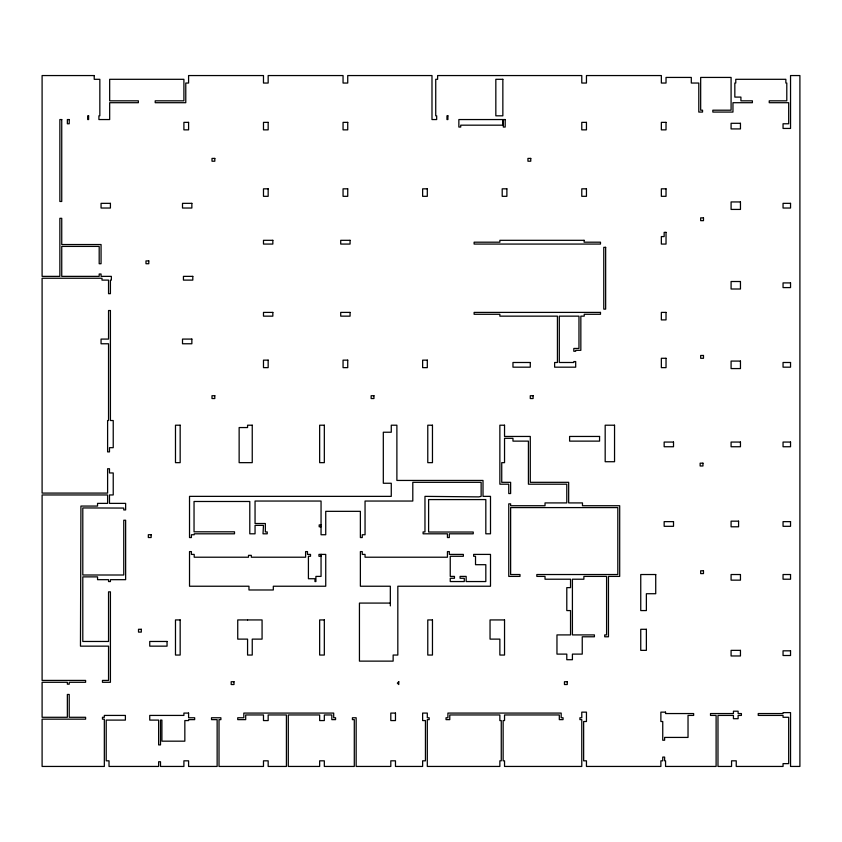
<?xml version="1.0" encoding="UTF-8"?>
<svg xmlns="http://www.w3.org/2000/svg" width="842" height="842" viewBox="0 0 842 842"><rect width="100%" height="100%" fill="white"/><g stroke="black" fill="none" stroke-linecap="round" stroke-linejoin="round"><path stroke-width="1.26" d="M321.055 524.913L319.181 524.913L319.181 526.787L321.055 526.787M390.267 603.082L359.439 603.082L359.439 661.128L393.14 661.128L393.14 655.044L397.824 655.044L397.824 586.232L490.497 586.232L490.497 554.404L473.646 554.404L473.646 556.278L475.519 556.278L475.519 564.698L485.823 564.698L485.823 581.548L466.163 581.548L466.163 576.402L460.079 576.402L460.079 578.275L464.289 578.275L464.289 581.548L450.249 581.548L450.249 578.275L454.459 578.275L454.459 576.402L450.249 576.402L450.249 556.278L463.353 556.278L463.353 554.404L449.312 554.404L449.312 551.594L447.439 551.594L447.439 557.215L365.049 557.215L365.049 554.404L362.249 554.404L362.249 551.594L360.376 551.594L360.376 586.232L390.33 586.232L390.33 605.893M189.524 501.043L189.524 537.554L191.397 537.554L191.397 534.744L194.207 534.744L194.207 533.807L234.508 533.807L234.508 531.807L194.039 531.807L194.039 501.485L249.79 501.485L249.79 533.807L255.052 533.807L255.052 525.376L263.483 525.376L263.009 533.807L267.23 533.807L267.23 531.933L265.356 531.933L265.356 523.514L255.052 523.514L255.052 501.043L321.055 501.043L321.055 534.744L325.738 534.744L325.738 511.336L360.376 511.336L360.376 537.554L362.249 537.554L362.249 534.744L365.049 534.744L365.049 501.043L412.801 501.043L412.801 482.319L481.14 482.319L481.14 496.359L478.793 496.885L424.968 496.359L424.968 531.933L423.094 531.933L423.094 533.807L447.439 533.807L447.439 537.554L449.312 537.554L449.312 533.807L473.236 533.807L473.236 532.028L428.61 532.028L428.61 499.58L485.823 499.58L485.823 533.807L490.497 533.807L490.497 496.359L483.013 496.359L483.013 480.445L396.887 480.445L396.887 425.21L391.267 425.21L391.267 432.23L383.31 432.23L383.31 483.255L391.267 483.255L391.267 496.359L189.524 496.359L189.524 501.043M321.055 554.404L321.055 556.278L318.95 556.278L318.95 554.404L325.738 554.404L325.738 586.232L273.313 586.232L273.313 589.979L248.969 589.979L248.969 586.232L189.524 586.232L189.524 551.594L191.397 551.594L191.397 554.404L194.207 554.404L194.207 557.215L248.506 557.215L248.506 555.341L251.316 555.341L251.316 557.215L305.604 557.215L305.604 551.594L307.477 551.594L307.477 554.404L310.519 554.404L310.519 556.278L308.414 556.278L308.414 578.738L314.971 578.738L314.971 581.548L315.908 581.548L315.908 576.402L321.055 576.402L321.055 554.404M398.761 681.725L397.35 683.125L398.761 684.525L398.761 681.725M94.22 75.559L42.1 75.559L42.1 276.365L59.866 276.365L59.866 218.32L61.74 218.32L61.74 244.538L101.061 244.538L101.061 263.725L99.188 263.725L99.188 246.411L61.74 246.411L61.74 276.365L99.188 276.365L99.188 274.018L101.061 274.018L101.061 276.365L111.355 276.365L111.355 280.112L110.418 280.112L110.418 293.679L108.544 293.679L108.544 280.112L101.998 280.112L101.998 278.239L42.1 278.239L42.1 493.086L107.608 493.086L107.608 468.741L109.481 468.741L109.481 472.951L113.228 472.951L113.228 494.959L109.481 494.959L109.481 503.379L125.637 503.379L125.637 509.936L123.763 509.936L123.763 508.063L82.8 507.937L82.8 575.002L123.763 575.002L123.763 520.23L125.637 520.23L125.637 579.675L110.418 579.675L110.418 581.548L108.544 581.548L108.544 579.675L97.546 579.675L97.546 576.875L82.8 576.875L82.8 641.467L108.544 641.467L108.544 591.852L110.418 591.852L110.418 682.294L102.461 682.294L102.461 680.42L108.544 680.42L108.544 646.151L80.464 646.151L80.927 506.063L97.546 506.063L97.546 503.379L107.608 503.379L107.608 494.959L42.1 494.959L42.1 680.42L85.61 680.42L85.61 682.294L69.223 682.294L69.223 684.167L67.36 684.167L67.36 682.294L42.1 682.294L42.1 717.289L67.36 717.289L67.36 694.461L69.223 694.461L69.223 717.289L85.61 717.289L85.61 719.163L42.1 719.163L42.1 766.441L104.334 766.441L104.334 719.163L102.461 719.163L102.461 717.289L104.334 717.289L104.334 715.426L125.395 715.426L125.395 720.099L106.208 720.099L106.208 760.821L109.018 760.821L109.018 766.441L158.633 766.441L158.633 761.757L160.506 761.757L160.506 766.441L183.903 766.441L183.903 760.821L188.587 760.821L188.587 766.441L217.141 766.441L217.141 719.636L211.521 719.636L211.521 717.763L220.888 717.763L220.888 719.636L219.015 719.636L219.015 766.441L263.483 766.441L263.483 760.821L268.166 760.821L268.166 766.441L286.417 766.441L286.417 714.953L268.166 714.953L268.166 720.573L263.483 720.573L263.483 714.953L245.696 714.953L245.696 719.636L237.739 719.636L237.739 717.763L243.822 717.763L243.822 713.079L333.695 713.079L333.695 717.763L335.569 717.763L335.569 719.636L331.822 719.636L331.822 714.953L324.328 714.953L324.328 720.573L319.655 720.573L319.655 714.953L288.29 714.953L288.29 766.441L319.655 766.441L319.655 760.821L324.328 760.821L324.328 766.441L354.293 766.441L354.293 719.636L352.419 719.636L352.419 717.763L356.155 717.763L356.155 766.441L390.804 766.441L390.804 760.821L395.477 760.821L395.477 766.441L422.631 766.441L422.631 760.821L425.442 760.821L425.442 720.573L422.631 720.573L422.631 713.079L427.304 713.079L427.304 717.763L429.178 717.763L429.178 719.636L427.304 719.636L427.304 766.441L499.864 766.441L499.864 760.821L501.264 760.821L501.264 720.573L499.864 720.573L499.864 714.953L449.775 714.953L449.775 719.636L446.028 719.636L446.028 717.763L447.902 717.763L447.902 713.079L561.182 713.079L561.182 717.763L563.056 717.763L563.056 719.636L559.309 719.636L559.309 714.953L504.537 714.953L504.537 720.573L503.137 720.573L503.137 760.821L504.537 760.821L504.537 766.441L581.78 766.441L581.78 719.636L579.906 719.636L579.906 717.763L581.78 717.763L581.78 712.143L586.453 712.143L586.453 721.51L583.643 721.51L583.643 760.821L586.453 760.821L586.453 766.441L660.875 766.441L660.875 760.821L662.749 760.821L662.749 757.084L664.622 757.084L664.622 760.821L665.559 760.821L665.559 766.441L716.11 766.441L716.11 715.426L710.501 715.426L710.501 713.553L733.435 713.553L733.435 711.206L738.118 711.206L738.118 713.553L741.392 713.553L741.392 715.426L738.118 715.426L738.118 718.7L733.435 718.7L733.435 715.426L717.984 715.426L717.984 766.441L731.561 766.441L731.561 760.821L736.245 760.821L736.245 766.441L783.049 766.441L783.049 763.631L788.67 763.631L788.67 717.289L783.049 717.289L783.049 715.426L758.242 715.426L758.242 713.553L783.049 713.553L783.049 712.616L790.543 712.616L790.543 766.441L799.9 766.441L799.9 75.559L790.543 75.559L790.543 128.447L783.049 128.447L783.049 123.774L788.68 123.774L788.68 102.703L769.241 102.703L769.241 100.829L786.796 100.829L786.796 83.042L785.86 83.042L785.86 79.306L735.771 79.306L735.771 83.042L734.834 83.042L734.834 97.093L740.918 97.093L740.918 100.829L752.39 100.829L752.39 102.703L732.961 102.703L732.961 112.07L712.837 112.07L712.837 110.197L731.088 110.197L731.088 77.432L700.67 77.432L700.67 110.197L702.544 110.197L702.544 112.07L698.797 112.07L698.797 83.042L691.303 83.042L691.303 77.432L666.033 77.432L666.033 83.042L661.349 83.042L661.349 75.559L586.453 75.559L586.453 83.042L581.78 83.042L581.78 75.559L437.608 75.559L437.608 79.306L435.735 79.306L435.735 115.817L436.672 115.817L436.672 119.553L431.988 119.553L431.988 75.559L347.735 75.559L347.735 83.042L343.052 83.042L343.052 75.559L268.166 75.559L268.166 83.042L263.483 83.042L263.483 75.559L188.587 75.559L188.587 83.042L185.777 83.042L185.777 102.703L155.212 102.703L155.212 100.829L183.903 100.829L183.903 79.306L109.671 79.306L109.671 100.829L138.362 100.829L138.362 102.703L109.671 102.703L109.671 119.553L98.914 119.553L98.914 115.817L99.84 115.817L99.84 79.306L94.22 79.306L94.22 75.559M502.853 79.306L495.833 79.306L495.833 115.817L502.853 115.817L502.853 79.306M88.61 115.817L87.673 115.817L87.673 119.553L88.61 119.553L88.61 115.817M447.902 115.817L446.965 115.817L446.965 119.553L447.902 119.553L447.902 115.817M61.74 119.553L59.866 119.553L59.866 201.47L61.74 201.47L61.74 119.553M69.223 119.553L67.36 119.553L67.36 123.774L69.223 123.774L69.223 119.553M502.853 119.553L458.858 119.553L458.858 127.047L460.732 127.047L460.732 125.174L502.853 125.174L502.853 119.553M505.2 119.553L503.327 119.553L503.327 127.047L505.2 127.047L505.2 119.553M188.587 122.364L183.903 122.364L183.903 129.857L188.587 129.857L188.587 122.364M268.166 122.364L263.483 122.364L263.483 129.857L268.166 129.857L268.166 122.364M347.735 122.364L343.052 122.364L343.052 129.857L347.735 129.857L347.735 122.364M586.453 122.364L581.78 122.364L581.78 129.857L586.453 129.857L586.453 122.364M666.033 122.364L661.349 122.364L661.349 129.857L666.033 129.857L666.033 122.364M740.455 123.3L731.088 123.3L731.088 128.921L740.455 128.921L740.455 123.3M214.815 158.412L212.005 158.412L212.005 161.211L214.815 161.211L214.815 158.412M530.755 158.412L527.945 158.412L527.945 161.211L530.755 161.211L530.755 158.412M268.166 188.829L263.483 188.829L263.483 196.323L268.166 196.323L268.166 188.829M347.735 188.829L343.052 188.829L343.052 196.323L347.735 196.323L347.735 188.829M427.304 188.829L422.631 188.829L422.631 196.323L427.304 196.323L427.304 188.829M506.884 188.829L502.2 188.829L502.2 196.323L506.884 196.323L506.884 188.829M586.453 188.829L581.78 188.829L581.78 196.323L586.453 196.323L586.453 188.829M666.033 188.829L661.349 188.829L661.349 196.323L666.033 196.323L666.033 188.829M740.455 201.943L731.088 201.943L731.088 209.426L740.455 209.426L740.455 201.943M110.418 203.343L101.061 203.343L101.061 208.027L110.418 208.027L110.418 203.343M191.86 203.343L182.504 203.343L182.504 208.027L191.86 208.027L191.86 203.343M790.543 203.343L783.049 203.343L783.049 208.027L790.543 208.027L790.543 203.343M703.48 217.857L700.67 217.857L700.67 220.657L703.48 220.657L703.48 217.857M666.033 232.36L664.159 232.36L664.159 236.581L661.349 236.581L661.349 244.064L666.033 244.064L666.033 232.36M272.84 240.317L263.483 240.317L263.483 244.064L272.84 244.064L272.84 240.317M350.072 240.317L340.715 240.317L340.715 244.064L350.072 244.064L350.072 240.317M584.116 240.317L499.864 240.317L499.864 242.191L474.12 242.191L474.12 244.064L600.493 244.064L600.493 242.191L584.116 242.191L584.116 240.317M605.651 247.338L603.777 247.338L603.777 309.13L605.651 309.13L605.651 247.338M148.792 260.915L145.982 260.915L145.982 263.725L148.792 263.725L148.792 260.915M192.797 276.365L183.44 276.365L183.44 280.112L192.797 280.112L192.797 276.365M740.455 281.512L731.088 281.512L731.088 289.006L740.455 289.006L740.455 281.512M790.543 282.912L783.049 282.912L783.049 287.596L790.543 287.596L790.543 282.912M110.418 310.53L108.544 310.53L108.544 339.084L101.061 339.084L101.061 343.768L108.544 343.768L108.544 420.526L107.608 420.526L107.608 451.891L109.481 451.891L109.481 447.681L113.228 447.681L113.228 420.526L110.418 420.526L110.418 310.53M272.84 312.403L263.483 312.403L263.483 316.15L272.84 316.15L272.84 312.403M350.072 312.403L340.715 312.403L340.715 316.15L350.072 316.15L350.072 312.403M600.493 312.403L474.12 312.403L474.12 314.276L499.864 314.276L499.864 316.15L557.436 316.15L557.436 362.492L554.625 362.492L554.625 367.175L575.686 367.175L575.686 361.555L573.812 361.555L573.812 362.492L559.309 362.492L559.309 316.15L578.97 316.15L578.97 348.451L573.812 348.451L573.812 351.251L575.686 351.251L575.686 350.325L580.843 350.325L580.843 316.15L584.232 316.15L584.232 314.276L600.493 314.276L600.493 312.403M666.033 312.403L661.349 312.403L661.349 319.897L666.033 319.897L666.033 312.403M191.86 339.084L182.504 339.084L182.504 343.768L191.86 343.768L191.86 339.084M703.48 355.471L700.67 355.471L700.67 358.282L703.48 358.282L703.48 355.471M666.033 358.282L661.349 358.282L661.349 367.638L666.033 367.638L666.033 358.282M268.166 360.144L263.483 360.144L263.483 367.638L268.166 367.638L268.166 360.144M347.735 360.144L343.052 360.144L343.052 367.638L347.735 367.638L347.735 360.144M427.304 360.144L422.631 360.144L422.631 367.638L427.304 367.638L427.304 360.144M740.455 361.081L731.088 361.081L731.088 368.575L740.455 368.575L740.455 361.081M530.281 362.492L512.967 362.492L512.967 367.175L530.281 367.175L530.281 362.492M790.543 362.492L783.049 362.492L783.049 367.175L790.543 367.175L790.543 362.492M214.805 395.719L211.995 395.719L211.995 398.529L214.805 398.529L214.805 395.719M373.943 395.719L371.143 395.719L371.143 398.529L373.943 398.529L373.943 395.719M533.091 395.719L530.281 395.719L530.281 398.529L533.091 398.529L533.091 395.719M180.167 425.21L175.483 425.21L175.483 462.658L180.167 462.658L180.167 425.21M252.242 425.21L247.569 425.21L247.569 427.557L239.139 427.557L239.139 462.658L252.242 462.658L252.242 425.21M324.328 425.21L319.655 425.21L319.655 462.658L324.328 462.658L324.328 425.21M432.462 425.21L427.778 425.21L427.778 462.658L432.462 462.658L432.462 425.21M504.537 425.21L499.864 425.21L499.864 484.192L508.757 484.192L508.757 493.549L510.631 493.549L510.631 482.319L501.737 482.319L501.737 462.658L504.537 462.658L504.537 438.314L512.967 438.314L512.967 441.124L528.418 441.124L528.418 484.192L566.792 484.192L566.792 502.916L545.027 502.916L545.027 505.726L510.631 505.726L510.631 503.853L508.757 503.853L508.757 576.402L519.988 576.402L519.988 574.528L510.631 574.528L510.631 507.589L617.817 507.589L617.817 574.528L536.838 574.528L536.838 576.402L545.027 576.402L545.027 579.212L570.539 579.212L570.539 587.632L566.792 587.632L566.792 610.576L570.539 610.576L570.539 634.91L556.962 634.91L556.962 654.108L566.792 654.108L566.792 659.718L572.413 659.718L572.413 654.108L582.243 654.108L582.243 636.784L594.41 636.784L594.41 634.91L572.413 634.91L572.413 579.212L583.885 579.212L583.885 576.402L606.587 576.402L606.587 634.91L604.714 634.91L604.714 636.784L608.461 636.784L608.461 576.402L619.691 576.402L619.691 505.726L582.475 505.726L582.475 502.916L568.666 502.916L568.666 482.319L530.281 482.319L530.281 436.451L504.537 436.451L504.537 425.21M614.544 425.21L605.177 425.21L605.177 461.721L614.544 461.721L614.544 425.21M599.567 436.451L569.602 436.451L569.602 441.124L599.567 441.124L599.567 436.451M673.516 442.061L664.159 442.061L664.159 446.744L673.516 446.744L673.516 442.061M740.455 442.061L731.088 442.061L731.088 446.744L740.455 446.744L740.455 442.061M790.543 442.061L783.049 442.061L783.049 446.744L790.543 446.744L790.543 442.061M702.954 463.174L700.144 463.174L700.144 465.984L702.954 465.984L702.954 463.174M738.581 521.166L731.088 521.166L731.088 526.787L738.581 526.787L738.581 521.166M673.516 521.64L664.159 521.64L664.159 526.313L673.516 526.313L673.516 521.64M790.543 521.64L783.049 521.64L783.049 526.313L790.543 526.313L790.543 521.64M151.139 534.712L148.329 534.712L148.329 537.522L151.139 537.522L151.139 534.712M703.48 570.781L700.67 570.781L700.67 573.591L703.48 573.591L703.48 570.781M655.729 574.528L640.751 574.528L640.751 610.576L646.372 610.576L646.372 593.726L655.729 593.726L655.729 574.528M740.455 574.528L731.088 574.528L731.088 580.149L740.455 580.149L740.455 574.528M790.543 574.528L783.049 574.528L783.049 579.212L790.543 579.212L790.543 574.528M180.167 619.933L175.483 619.933L175.483 655.044L180.167 655.044L180.167 619.933M247.569 619.933L237.739 619.933L237.739 639.12L247.569 639.12L247.569 655.044L252.242 655.044L252.242 639.12L262.072 639.12L262.072 619.933L247.569 619.933M324.328 619.933L319.655 619.933L319.655 655.044L324.328 655.044L324.328 619.933M432.462 619.933L427.778 619.933L427.778 655.044L432.462 655.044L432.462 619.933M504.537 619.933L490.044 619.933L490.044 639.12L499.864 639.12L499.864 655.044L504.537 655.044L504.537 619.933M141.309 629.29L138.509 629.29L138.509 632.1L141.309 632.1L141.309 629.29M646.372 629.29L640.751 629.29L640.751 650.361L646.372 650.361L646.372 629.29M167.053 641.467L149.739 641.467L149.739 646.151L167.053 646.151L167.053 641.467M740.455 650.361L731.088 650.361L731.088 655.971L740.455 655.971L740.455 650.361M790.543 650.824L783.049 650.824L783.049 655.508L790.543 655.508L790.543 650.824M233.992 681.725L231.192 681.725L231.192 684.525L233.992 684.525L233.992 681.725M567.266 681.725L564.456 681.725L564.456 684.525L567.266 684.525L567.266 681.725M665.559 712.143L660.875 712.143L660.875 721.51L662.749 721.51L662.749 740.234L664.622 740.234L664.622 737.424L688.03 737.424L688.03 715.426L693.65 715.426L693.65 713.553L665.559 713.553L665.559 712.143M188.587 713.079L183.903 713.079L183.903 715.426L149.739 715.426L149.739 720.099L158.633 720.099L158.633 744.907L160.506 744.907L160.506 720.099L161.906 720.099L161.906 741.171L184.84 741.171L184.84 720.573L188.587 720.573L188.587 719.636L194.67 719.636L194.67 717.763L188.587 717.763L188.587 713.079M395.477 713.079L390.804 713.079L390.804 720.573L395.477 720.573L395.477 713.079"/></g></svg>
